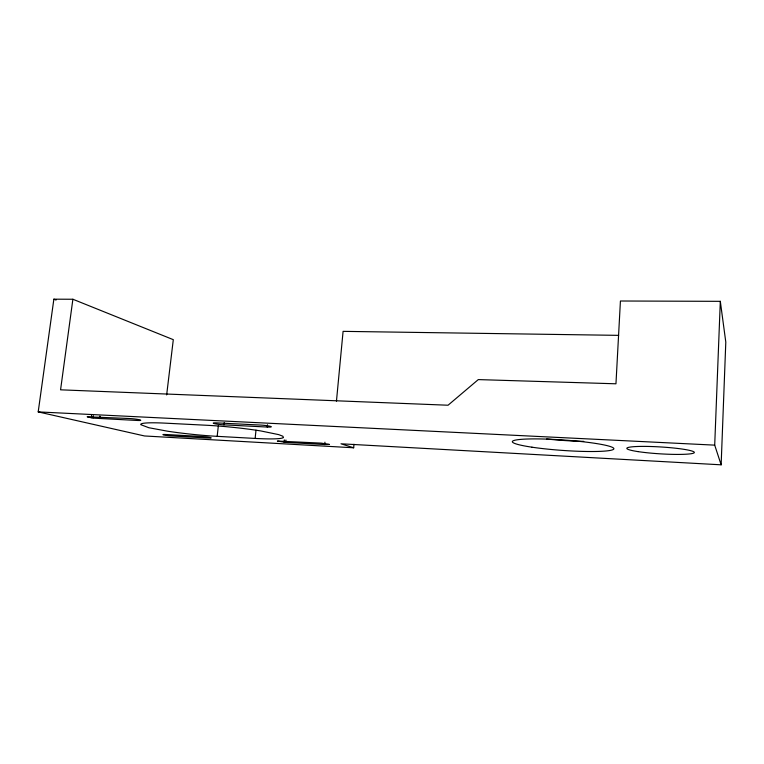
<?xml version="1.0" encoding="UTF-8"?>
<svg xmlns="http://www.w3.org/2000/svg" width="764" height="764" viewBox="0 0 764 764"><rect width="100%" height="100%" fill="white"/><g stroke="black" fill="none" stroke-linecap="round" stroke-linejoin="round"><path stroke-width="1.15" d="M353.665 447.78L340.983 443.798L721.14 464.818L725.8 342.119L720.318 301.331L620.425 301.006L615.956 383.795L478.293 379.593L448.048 405.226L60.566 389.821L72.886 299.249L53.862 299.182L38.2 411.901L144.53 435.967L353.665 447.78L353.99 444.247M721.14 464.818L714.703 445.135L720.318 301.331M324.71 444.543L329.456 444.438L321.243 443.13L277.399 441.067L285.717 442.366L324.71 444.543L324.939 442.175M336.456 401.167L343.093 331.356L618.63 335.358M284.084 442.232L284.323 439.902M285.717 442.366L285.956 440.026M267.219 427.038A7.42 0.726 5.7 0 0 270.618 426.398A7.42 0.726 5.7 0 0 260.734 425.08L217.014 422.903A7.334 0.697 5.9 0 0 214.092 423.552A7.334 0.697 5.9 0 0 223.957 424.851L267.219 427.038L267.457 424.736M255.128 438.431A52.248 4.66 5.8 0 0 283.454 437.505L282.861 436.225L278.726 434.63L260.753 430.934A52.248 4.66 5.8 0 0 206.605 425.262L165.788 423.18A51.761 4.498 6 0 0 140.805 424.679L148.818 427.725L167.784 431.24A51.761 4.498 6 0 0 217.167 436.339L255.128 438.431L256.007 430.151M223.957 424.851L224.215 422.587M217.167 436.339L218.342 425.854M166.657 394.921L173.304 339.665L72.886 299.249M91.269 417.765L87.163 416.791L129.708 418.538A7.201 0.649 6.3 0 1 139.631 419.808A7.201 0.649 6.3 0 1 137.51 420.477L94.87 418.223L91.269 417.765L91.565 415.501M93.027 418.003L93.323 415.75M287.226 442.452L288.496 442.48M38.2 411.901L714.703 445.135M53.862 299.182L56.068 300.051M583.734 441.372A50.768 5.711 3.9 0 1 546.613 438.985M99.864 416.275L99.568 418.538L99.96 416.275M201.944 436.502L165.864 434.506A6.246 0.497 6 0 0 163.782 434.974A6.246 0.497 6 0 0 172.292 436.024L208.056 438.03A6.293 0.516 5.8 0 0 210.472 437.571A6.293 0.516 5.8 0 0 201.944 436.502M531.954 447.188A50.844 5.224 4 0 0 613.349 449.433A50.844 5.224 4 0 0 544.016 439.033A50.844 5.224 4 0 0 531.954 447.188M638.026 451.61A33.826 3.448 3.5 0 0 693.645 453.109A33.826 3.448 3.5 0 0 650.193 446.491A33.826 3.448 3.5 0 0 638.026 451.61"/></g></svg>
